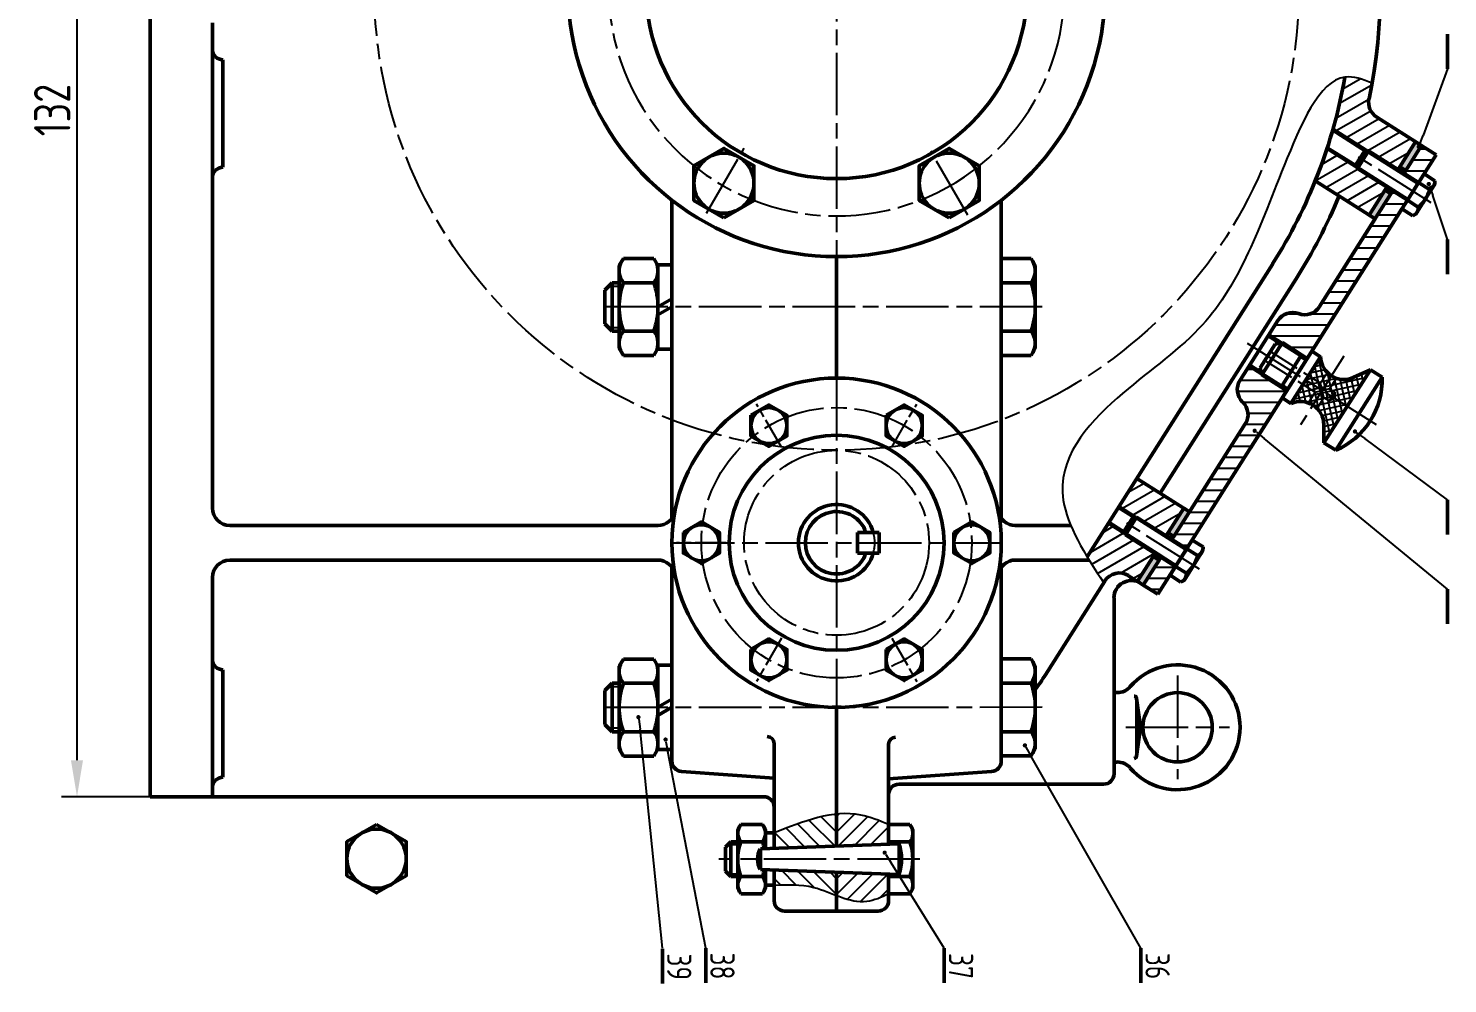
# Model space of a CAD drawing. Header units: millimetres. Extents: x -2161 to -582, y -4625 to -3434.
# Drawn here: x -1670.2 to -1533.8, y -4623.1 to -4531.2 of the extents above; entities that cross this region are included whole.
import ezdxf

# ---------------------------------------------------------------- set-up
doc = ezdxf.new("R2010")
doc.units = ezdxf.units.MM
doc.header["$LTSCALE"] = 0.5
for name, pattern in [('AM_ISO02W050', [7.5, 6, -1.5]), ('AM_ISO08W050', [18, 12, -1.5, 3, -1.5]), ('AM_ISO08W050x2', [9, 6, -0.75, 1.5, -0.75])]:
    doc.linetypes.add(name, pattern=pattern)
for name, color, linetype, lineweight in [('AM_0', 7, 'Continuous', 50), ('AM_3', 6, 'AM_ISO02W050', 25), ('AM_4', 3, 'Continuous', 25), ('AM_5', 3, 'Continuous', 25), ('AM_7', 4, 'AM_ISO08W050', 25), ('manh', 3, 'Continuous', 25)]:
    doc.layers.add(name, color=color, linetype=linetype, lineweight=lineweight)
doc.styles.get("Standard").update_dxf_attribs({"font": 'tcvn+7284-2003i.ttf', "width": 0.8, "height": 3.5})
doc.styles.add('TCVN', font='tcvn+7284-2003i.ttf', dxfattribs={"width": 0.8, "height": 3.5})
doc.dimstyles.new('MyTemplate$0', dxfattribs={"dimtxt": 3.5, "dimasz": 3.5, "dimexe": 1.5, "dimexo": 0, "dimtad": 1, "dimtoh": 1, "dimdec": 0, "dimzin": 0, "dimtxsty": 'TCVN', "dimcen": 0, "dimclrd": 3, "dimclre": 3, "dimclrt": 1, "dimadec": 0, "dimazin": 0, "dimtfac": 1, "dimtdec": 0, "dimtofl": 0, "dimtmove": 0, "dimatfit": 3, "dimfxl": 1, "dimtfill": 1, "dimtolj": 1, "dimtzin": 0, "dimarcsym": 0})
pattern_1 = [(45, (-741.0535, -5788.1035), (-0.7483547, 0.7483547), [])]

# ---------------------------------------------------------------- blocks, each defined once
blk = doc.blocks.new('Vitnapcuatham')
at = {"layer": 'AM_0'}
for p, q in [((-7791.14, -2452.22), (-7793.11, -2455.34)), ((-7793.11, -2455.34), (-7788.04, -2458.55)), ((-7791.14, -2452.22), (-7790.11, -2452.27)), ((-7788.61, -2453.83), (-7790.58, -2456.94)), ((-7785.8, -2455), (-7790.11, -2452.27)), ((-7785.8, -2455), (-7781.48, -2457.73)), ((-7790.58, -2456.94), (-7799.72, -2471.39)), ((-7790.58, -2456.94), (-7785.51, -2460.15)), ((-7785.51, -2460.15), (-7790.58, -2456.94)), ((-7782.97, -2461.76), (-7788.04, -2458.55)), ((-7783.54, -2457.04), (-7785.51, -2460.15)), ((-7781, -2458.64), (-7782.97, -2461.76)), ((-7781, -2458.64), (-7781.48, -2457.73)), ((-7794.65, -2474.6), (-7785.51, -2460.15)), ((-7799.72, -2471.39), (-7799.44, -2472.63)), ((-7799.72, -2471.39), (-7794.65, -2474.6)), ((-7799.44, -2472.63), (-7795.9, -2474.88)), ((-7794.65, -2474.6), (-7795.9, -2474.88))]:
    blk.add_line(p, q, dxfattribs=at)
for centre, radius, start, end in [((-7790.84, -2454.61), 2.37, 19.1649, 87.6632), ((-7790.61, -2462.6), 9, 57.6632, 77.1344), ((-7790.61, -2462.6), 9, 38.1919, 57.6632), ((-7783.28, -2459.39), 2.37, 27.6632, 96.1614)]:
    blk.add_arc(centre, radius, start, end, dxfattribs=at)
at = {"layer": 'AM_4'}
for p, q in [((-7790.2, -2457.18), (-7799.58, -2472.01)), ((-7792.87, -2461.41), (-7799.58, -2472.01)), ((-7795.27, -2474.74), (-7785.89, -2459.91)), ((-7788.56, -2464.14), (-7795.27, -2474.74)), ((-7799.72, -2471.39), (-7802.88, -2476.38)), ((-7794.65, -2474.6), (-7797.81, -2479.59))]:
    blk.add_line(p, q, dxfattribs=at)
blk = doc.blocks.new('*D34')
at = {"color": 3, "lineweight": -2, "transparency": 16777216}
for p, q in [((-1657.71, -4473.08), (-1667.01, -4473.08)), ((-1665.51, -4476.58), (-1665.51, -4601.6)), ((-1658.49, -4605.1), (-1667.01, -4605.1))]:
    blk.add_line(p, q, dxfattribs=at)
at = {"color": 3, "transparency": 16777216}
for points in [[(-1666.09, -4476.58), (-1664.93, -4476.58), (-1665.51, -4473.08)], [(-1666.09, -4601.6), (-1664.93, -4601.6), (-1665.51, -4605.1)]]:
    blk.add_solid(points, dxfattribs=at)
at = {"layer": 'Defpoints', "color": 0, "transparency": 16777216}
for p in [(-1657.71, -4473.08), (-1665.51, -4605.1), (-1658.49, -4605.1)]:
    blk.add_point(p, dxfattribs=at)
at = {"color": 1, "transparency": 16777216, "insert": (-1667.89, -4539.09), "char_height": 3.5, "attachment_point": 5, "rotation": 90, "style": 'TCVN', "bg_fill": 3, "box_fill_scale": 1.1, "bg_fill_color": 256, "bg_fill_true_color": 13158600, "bg_fill_transparency": 0}
blk.add_mtext('\\A1;132', dxfattribs=at)

msp = doc.modelspace()

# ---------------------------------------------------------------- hatches: boundary and pattern name
at = {"layer": 'AM_0'}
h = msp.add_hatch(color=4, dxfattribs=at)
h.dxf.hatch_style = 1
h.paths.add_polyline_path([(-1538.34, -4544.54), (-1537.78, -4544.9), (-1536.26, -4542.5), (-1536.83, -4542.15)])
h.paths.add_polyline_path([(-1536.57, -4542.67), (-1536.52, -4542.62), (-1536.57, -4542.57, -2.414214)], flags=16)
h = msp.add_hatch(color=4, dxfattribs=at)
h.dxf.hatch_style = 1
h.paths.add_polyline_path([(-1539.77, -4546.79), (-1541.28, -4549.19), (-1540.72, -4549.54), (-1539.2, -4547.15)])
h = msp.add_hatch(color=4, dxfattribs=at)
h.dxf.hatch_style = 1
h.paths.add_polyline_path([(-1558.55, -4577.71), (-1559.11, -4577.35), (-1560.63, -4579.74), (-1560.07, -4580.1)])
h = msp.add_hatch(color=4, dxfattribs=at)
h.dxf.hatch_style = 1
h.paths.add_polyline_path([(-1562.05, -4582), (-1563.57, -4584.39), (-1563.01, -4584.75), (-1561.49, -4582.35)])
at = {"layer": 'AM_4'}
h = msp.add_hatch(dxfattribs=at)
h.set_pattern_fill('ANSI31', color=256, scale=0.333333, angle=-45)
h.set_pattern_definition([(360, (-741.0535, -7211.937), (2e-16, 1.05833333), [])])
h.paths.add_polyline_path([(-1538.15, -4548.6), (-1537.62, -4547.76), (-1539.03, -4546.87), (-1539.1, -4546.98), (-1539.2, -4547.15), (-1546.07, -4557.99, -0.356394), (-1548.07, -4558.66, 0.356394), (-1550.07, -4559.33), (-1550.91, -4560.65), (-1547.25, -4562.97)])
h.paths.add_polyline_path([(-1536.55, -4546.07), (-1536.01, -4545.22), (-1534.85, -4543.39), (-1536.26, -4542.5), (-1537.78, -4544.9), (-1537.96, -4545.18)])
h.paths.add_polyline_path([(-1549.21, -4566.07), (-1549.75, -4565.72), (-1552.87, -4563.75), (-1553.71, -4565.07, 0.356394), (-1553.45, -4567.16, -0.356394), (-1553.2, -4569.26), (-1558.55, -4577.71), (-1560.07, -4580.1), (-1560.24, -4580.38), (-1558.84, -4581.27), (-1558.3, -4580.43)])
h.paths.add_polyline_path([(-1552.3, -4569.84, -1), (-1552.3, -4569.99, -1)], flags=16)
h.paths.add_polyline_path([(-1559.91, -4582.96), (-1561.31, -4582.07), (-1561.38, -4582.18), (-1561.49, -4582.35), (-1563.01, -4584.75), (-1561.6, -4585.64)])
h = msp.add_hatch(dxfattribs=at)
h.set_pattern_fill('ANSI37', color=256, scale=0.166667, angle=-122.3368)
h.set_pattern_definition([(282.663152, (-1840.62036, -2559.6205), (0.51629507, 0.11600327), []), (12.663152, (-1840.62036, -2559.6205), (-0.11600327, 0.51629507), [])])
h.paths.add_polyline_path([(-1545.66, -4569.32), (-1545.64, -4571.09), (-1541.18, -4564.05), (-1542.78, -4564.78, -0.539915), (-1545.96, -4562.8), (-1548.81, -4567.3, -0.539915)])
at = {"layer": 'AM_5'}
h = msp.add_hatch(color=256, dxfattribs=at)
edge = h.paths.add_edge_path(flags=0)
edge.add_arc((-1536.52, -4542.62), 0.208, -90, 270)
h = msp.add_hatch(color=256, dxfattribs=at)
edge = h.paths.add_edge_path(flags=0)
edge.add_arc((-1535.56, -4546.2), 0.208, -90, 270)
h = msp.add_hatch(color=256, dxfattribs=at)
edge = h.paths.add_edge_path(flags=0)
edge.add_arc((-1552.3, -4569.92), 0.208, -90, 270)
h = msp.add_hatch(color=256, dxfattribs=at)
edge = h.paths.add_edge_path(flags=0)
edge.add_arc((-1542.66, -4569.99), 0.208, -90, 270)
h = msp.add_hatch(color=256, dxfattribs=at)
edge = h.paths.add_edge_path(flags=0)
edge.add_arc((-1611.54, -4597.46), 0.208, -90, 270)
h = msp.add_hatch(color=256, dxfattribs=at)
edge = h.paths.add_edge_path(flags=0)
edge.add_arc((-1608.93, -4599.61), 0.208, -90, 270)
h = msp.add_hatch(color=256, dxfattribs=at)
edge = h.paths.add_edge_path(flags=0)
edge.add_arc((-1574.39, -4600.17), 0.208, -90, 270)
h = msp.add_hatch(color=256, dxfattribs=at)
edge = h.paths.add_edge_path(flags=0)
edge.add_arc((-1587.87, -4610.48), 0.208, -90, 270)
at = {"layer": 'AM_7'}
h = msp.add_hatch(dxfattribs=at)
h.set_pattern_fill('ANSI31', color=256, scale=0.333333, angle=-15)
h.set_pattern_definition([(30, (-741.0535, -5788.1035), (-0.5291667, 0.91654355), [])])
edge = h.paths.add_edge_path()
edge.add_line((-1538.52, -4544.82), (-1536.83, -4542.15))
edge.add_line((-1536.83, -4542.15), (-1540.57, -4539.77))
edge.add_arc((-1539.68, -4538.36), 1.67, 168.2213, 237.6632, ccw=False)
edge.add_arc((-1592.49, -4527.35), 52.28, -11.7787, -10.0683)
edge.add_spline(control_points=[(-1541.02, -4536.49), (-1541.91, -4536.15), (-1542.8, -4535.81), (-1543.62, -4535.92)], knot_values=[1.169111, 1.169111, 1.169111, 1.169111, 11.503437, 11.503437, 11.503437, 11.503437], degree=3, periodic=0)
edge.add_arc((-1592.49, -4527.35), 49.61, -15.8136, -9.9391, ccw=False)
edge.add_line((-1544.76, -4540.87), (-1538.52, -4544.82))
h.paths.add_polyline_path([(-1541.28, -4549.19), (-1539.59, -4546.51), (-1542.43, -4544.71), (-1545.36, -4542.86, -0.016334), (-1546.48, -4545.9)])
h.paths.add_polyline_path([(-1560.81, -4580.03), (-1559.11, -4577.35), (-1563.62, -4574.5), (-1565.31, -4577.17), (-1563.65, -4578.23)])
h = msp.add_hatch(dxfattribs=at)
h.set_pattern_fill('ANSI31', color=256, scale=0.333333, angle=-90)
h.set_pattern_definition([(315, (-1592.4902, -4607.0081), (0.74835, 0.74835), [])])
edge = h.paths.add_edge_path()
edge.add_spline(control_points=[(-1592.49, -4606.77), (-1594.46, -4606.97), (-1596.48, -4607.78), (-1598.49, -4608.59)], knot_values=[15.704348, 15.704348, 15.704348, 15.704348, 33.973081, 33.973081, 33.973081, 33.973081], degree=3, periodic=0)
edge.add_line((-1598.49, -4608.59), (-1598.49, -4610.06))
edge.add_line((-1598.49, -4610.06), (-1592.49, -4609.85))
edge.add_line((-1592.49, -4609.85), (-1592.49, -4606.77))
h = msp.add_hatch(dxfattribs=at)
h.set_pattern_fill('ANSI31', color=256, scale=0.333333)
h.set_pattern_definition(pattern_1)
edge = h.paths.add_edge_path()
edge.add_line((-1587.49, -4609.67), (-1587.49, -4607.77))
edge.add_spline(control_points=[(-1587.49, -4607.77), (-1588.37, -4607.41), (-1590.02, -4606.73), (-1591.71, -4606.69), (-1592.49, -4606.77)], knot_values=[0, 0, 0, 0, 8.44134, 15.704348, 15.704348, 15.704348, 15.704348], degree=3, periodic=0)
edge.add_line((-1592.49, -4606.77), (-1592.49, -4609.85))
edge.add_line((-1592.49, -4609.85), (-1587.49, -4609.67))
h = msp.add_hatch(dxfattribs=at)
h.set_pattern_fill('ANSI31', color=256, scale=0.333333, angle=-90)
h.set_pattern_definition([(315, (-1592.4902, -4612.996), (0.74835, 0.74835), [])])
edge = h.paths.add_edge_path()
edge.add_line((-1598.49, -4612.15), (-1598.49, -4613.63))
edge.add_spline(control_points=[(-1598.49, -4613.63), (-1597.22, -4613.58), (-1595.19, -4613.51), (-1593.22, -4614.34), (-1592.49, -4614.62)], knot_values=[15.779452, 15.779452, 15.779452, 15.779452, 27.205418, 33.941173, 33.941173, 33.941173, 33.941173], degree=3, periodic=0)
edge.add_line((-1592.49, -4614.62), (-1592.49, -4612.36))
edge.add_line((-1592.49, -4612.36), (-1598.49, -4612.15))
h = msp.add_hatch(dxfattribs=at)
h.set_pattern_fill('ANSI31', color=256, scale=0.333333)
h.set_pattern_definition(pattern_1)
edge = h.paths.add_edge_path()
edge.add_spline(control_points=[(-1592.49, -4614.62), (-1591.51, -4615), (-1589.83, -4615.55), (-1588.19, -4614.77), (-1587.49, -4614.44)], knot_values=[0, 0, 0, 0, 9.086771, 15.779452, 15.779452, 15.779452, 15.779452], degree=3, periodic=0)
edge.add_line((-1587.49, -4614.44), (-1587.49, -4612.53))
edge.add_line((-1587.49, -4612.53), (-1592.49, -4612.36))
edge.add_line((-1592.49, -4612.36), (-1592.49, -4614.62))

# ---------------------------------------------------------------- linework, layer by layer
for p, q in [((-1551.76, -4563.86), (-1550.33, -4561.61)), ((-1544.91, -4564.64), (-1544.8, -4564.71)), ((-1549.65, -4566.77), (-1548.81, -4567.3)), ((-1546.7, -4567.46), (-1546.58, -4567.53)), ((-1563.27, -4584.58), (-1563.01, -4584.75)), ((-1601.99, -4609.3), (-1601.99, -4612.94))]:
    msp.add_line(p, q)
at = {"linetype": 'Continuous'}
msp.add_line((-1608.33, -4562.88), (-1608.32, -4562.87), dxfattribs=at)
at = {"lineweight": 50}
msp.add_line((-1546.8, -4562.26), (-1549.65, -4566.77), dxfattribs=at)
for p in [(-1608.33, -4556.35), (-1608.32, -4594.85)]:
    msp.add_point(p)
at = {"layer": 'AM_0'}
for p, q in [((-1658.49, -4605.1), (-1658.49, -4473.74)), ((-1533.75, -4535.12), (-1533.75, -4531.79)), ((-1541.57, -4543.07), (-1544.8, -4541.02)), ((-1542.48, -4544.5), (-1545.32, -4542.71)), ((-1541.78, -4543.11), (-1541.36, -4543.02)), ((-1536.01, -4545.22), (-1552.7, -4571.59)), ((-1536.55, -4546.07), (-1537.62, -4547.76)), ((-1537.62, -4547.76), (-1536.55, -4546.07)), ((-1608.32, -4547.77), (-1608.32, -4578.34)), ((-1576.66, -4547.77), (-1576.66, -4578.34)), ((-1538.15, -4548.6), (-1552.7, -4571.59)), ((-1541.28, -4549.19), (-1540.72, -4549.54)), ((-1533.75, -4554.87), (-1533.75, -4551.54)), ((-1612.99, -4553.35), (-1613.39, -4554.05)), ((-1610.06, -4553.35), (-1612.99, -4553.35)), ((-1612.31, -4553.35), (-1610.06, -4553.35)), ((-1610.06, -4553.35), (-1609.66, -4554.05)), ((-1592.49, -4564.85), (-1592.49, -4553.19)), ((-1573.79, -4553.35), (-1576.66, -4553.35)), ((-1576.66, -4553.35), (-1576.66, -4558.02)), ((-1573.79, -4553.35), (-1573.39, -4554.05)), ((-1613.39, -4554.05), (-1613.39, -4561.99)), ((-1608.32, -4554.02), (-1608.32, -4564.02)), ((-1576.66, -4561.35), (-1576.66, -4554.69)), ((-1573.39, -4558.02), (-1573.39, -4554.05)), ((-1614.06, -4555.69), (-1614.76, -4556.39)), ((-1614.76, -4556.39), (-1614.76, -4559.65)), ((-1613.39, -4555.69), (-1614.06, -4555.69)), ((-1614.06, -4555.69), (-1614.06, -4560.35)), ((-1610.06, -4555.69), (-1612.99, -4555.69)), ((-1612.99, -4555.69), (-1610.06, -4555.69)), ((-1608.32, -4555.45), (-1608.33, -4555.45)), ((-1573.79, -4555.69), (-1576.66, -4555.69)), ((-1576.66, -4560.35), (-1576.66, -4555.69)), ((-1608.33, -4558.02), (-1608.32, -4558.02)), ((-1576.66, -4562.69), (-1576.66, -4558.02)), ((-1573.39, -4558.02), (-1573.39, -4561.99)), ((-1614.06, -4560.35), (-1614.76, -4559.65)), ((-1614.06, -4560.35), (-1613.39, -4560.35)), ((-1612.99, -4560.35), (-1610.06, -4560.35)), ((-1612.99, -4560.35), (-1610.06, -4560.35)), ((-1608.32, -4560.59), (-1608.33, -4560.59)), ((-1573.79, -4560.35), (-1576.66, -4560.35)), ((-1612.99, -4562.69), (-1613.39, -4561.99)), ((-1610.06, -4562.69), (-1609.66, -4561.99)), ((-1573.79, -4562.69), (-1573.39, -4561.99)), ((-1612.99, -4562.69), (-1610.06, -4562.69)), ((-1573.79, -4562.69), (-1576.66, -4562.69)), ((-1547.25, -4562.97), (-1547.79, -4562.62)), ((-1545.64, -4571.09), (-1541.18, -4564.05)), ((-1540.05, -4564.76), (-1544.51, -4571.8)), ((-1542.78, -4564.78), (-1541.18, -4564.05)), ((-1541.18, -4564.05), (-1540.05, -4564.76)), ((-1549.21, -4566.07), (-1549.75, -4565.72)), ((-1553.2, -4569.26), (-1560.07, -4580.1)), ((-1545.64, -4571.09), (-1545.66, -4569.32)), ((-1544.51, -4571.8), (-1545.64, -4571.09)), ((-1533.75, -4579.88), (-1533.75, -4576.55)), ((-1563.86, -4578.27), (-1565.39, -4577.3)), ((-1559.11, -4577.35), (-1560.81, -4580.03)), ((-1559.11, -4577.35), (-1558.55, -4577.71)), ((-1609.67, -4579.02), (-1650.82, -4579.02)), ((-1590.49, -4579.69), (-1590.49, -4581.69)), ((-1588.39, -4579.69), (-1588.39, -4581.69)), ((-1575.31, -4579.02), (-1569.98, -4579.02)), ((-1564.77, -4579.71), (-1566.3, -4578.74)), ((-1560.07, -4580.1), (-1560.63, -4579.74)), ((-1609.67, -4582.35), (-1650.82, -4582.35)), ((-1575.31, -4582.35), (-1568.22, -4582.35)), ((-1561.88, -4581.72), (-1563.57, -4584.39)), ((-1561.49, -4582.35), (-1563.01, -4584.75)), ((-1561.49, -4582.35), (-1562.05, -4582)), ((-1608.32, -4583.04), (-1608.32, -4601.69)), ((-1576.66, -4583.04), (-1576.66, -4601.69)), ((-1652.49, -4605.1), (-1652.49, -4584.02)), ((-1572.42, -4593.39), (-1566.72, -4584.37)), ((-1563.01, -4584.75), (-1563.57, -4584.39)), ((-1563.01, -4584.75), (-1561.6, -4585.64)), ((-1533.75, -4588.48), (-1533.75, -4585.15)), ((-1565.82, -4602.9), (-1565.82, -4585.99)), ((-1612.99, -4591.87), (-1613.39, -4592.56)), ((-1610.06, -4591.87), (-1612.99, -4591.87)), ((-1612.31, -4591.87), (-1610.06, -4591.87)), ((-1610.06, -4591.87), (-1609.66, -4592.56)), ((-1608.32, -4591.51), (-1608.32, -4601.51)), ((-1573.79, -4591.85), (-1576.66, -4591.85)), ((-1576.66, -4591.85), (-1576.66, -4596.51)), ((-1573.79, -4591.85), (-1573.39, -4592.54)), ((-1613.39, -4592.56), (-1613.39, -4600.51)), ((-1608.32, -4600.01), (-1608.32, -4593.01)), ((-1576.66, -4599.85), (-1576.66, -4593.18)), ((-1573.39, -4596.51), (-1573.39, -4592.54)), ((-1614.06, -4594.2), (-1614.76, -4594.9)), ((-1614.76, -4594.9), (-1614.76, -4598.17)), ((-1613.39, -4594.2), (-1614.06, -4594.2)), ((-1614.06, -4594.2), (-1614.06, -4598.87)), ((-1610.06, -4594.2), (-1612.99, -4594.2)), ((-1612.99, -4594.2), (-1610.06, -4594.2)), ((-1608.32, -4593.95), (-1608.32, -4593.95)), ((-1573.79, -4594.18), (-1576.66, -4594.18)), ((-1576.66, -4598.85), (-1576.66, -4594.18)), ((-1565.82, -4596.43), (-1565.82, -4595.1)), ((-1565.82, -4595.1), (-1565.52, -4595.1)), ((-1563.29, -4598.43), (-1563.65, -4595.67)), ((-1563.62, -4595.89), (-1563.62, -4600.97)), ((-1608.32, -4596.51), (-1608.32, -4596.51)), ((-1592.93, -4596.51), (-1592.05, -4596.51)), ((-1592.49, -4609.85), (-1592.49, -4596.51)), ((-1576.66, -4601.18), (-1576.66, -4596.51)), ((-1573.39, -4596.51), (-1573.39, -4600.49)), ((-1565.82, -4600.6), (-1565.82, -4596.27)), ((-1565.82, -4598.43), (-1565.82, -4596.43)), ((-1614.06, -4598.87), (-1614.76, -4598.17)), ((-1613.39, -4598.87), (-1614.06, -4598.87)), ((-1612.99, -4598.87), (-1610.06, -4598.87)), ((-1610.06, -4598.87), (-1612.99, -4598.87)), ((-1573.79, -4598.85), (-1576.66, -4598.85)), ((-1565.82, -4598.43), (-1565.82, -4600.43)), ((-1563.29, -4598.43), (-1563.65, -4601.19)), ((-1598.49, -4603.31), (-1598.49, -4599.98)), ((-1587.49, -4603.38), (-1587.49, -4600.05)), ((-1612.99, -4601.2), (-1613.39, -4600.51)), ((-1612.99, -4601.2), (-1610.06, -4601.2)), ((-1610.06, -4601.2), (-1609.66, -4600.51)), ((-1573.79, -4601.18), (-1576.66, -4601.18)), ((-1573.79, -4601.18), (-1573.39, -4600.49)), ((-1565.82, -4600.43), (-1565.82, -4601.77)), ((-1598.49, -4603.31), (-1607.39, -4602.68)), ((-1587.49, -4603.38), (-1577.59, -4602.68)), ((-1565.82, -4601.77), (-1565.52, -4601.77)), ((-1598.49, -4610.06), (-1598.49, -4603.31)), ((-1587.49, -4609.67), (-1587.49, -4603.38)), ((-1586.49, -4603.9), (-1566.82, -4603.9)), ((-1658.49, -4605.1), (-1599.49, -4605.1)), ((-1601.99, -4608.26), (-1601.7, -4607.77)), ((-1601.99, -4613.94), (-1601.99, -4608.26)), ((-1601.7, -4607.77), (-1599.61, -4607.77)), ((-1599.32, -4608.26), (-1599.61, -4607.77)), ((-1599.32, -4608.26), (-1599.61, -4607.77)), ((-1587.49, -4609.67), (-1587.49, -4607.77)), ((-1587.49, -4607.77), (-1585.44, -4607.77)), ((-1585.44, -4607.77), (-1585.16, -4608.26)), ((-1585.16, -4608.26), (-1585.16, -4613.94)), ((-1602.66, -4609.44), (-1603.16, -4609.94)), ((-1601.99, -4609.44), (-1602.66, -4609.44)), ((-1602.66, -4609.44), (-1602.66, -4609.44)), ((-1602.66, -4609.44), (-1602.66, -4612.77)), ((-1599.61, -4609.44), (-1601.7, -4609.44)), ((-1599.61, -4609.44), (-1601.7, -4609.44)), ((-1599.61, -4609.44), (-1601.7, -4609.44)), ((-1599.82, -4610.1), (-1586.49, -4609.64)), ((-1585.44, -4609.44), (-1587.49, -4609.44)), ((-1586.49, -4609.64), (-1586.49, -4612.57)), ((-1603.16, -4609.94), (-1603.16, -4612.27)), ((-1599.82, -4610.1), (-1599.82, -4612.1)), ((-1602.66, -4612.77), (-1603.16, -4612.27)), ((-1599.82, -4612.1), (-1586.49, -4612.57)), ((-1598.49, -4615.1), (-1598.49, -4612.15)), ((-1592.49, -4616.1), (-1592.49, -4612.36)), ((-1587.49, -4615.1), (-1587.49, -4612.53)), ((-1587.49, -4614.44), (-1587.49, -4612.53)), ((-1602.66, -4612.77), (-1601.99, -4612.77)), ((-1602.66, -4612.77), (-1601.99, -4612.77)), ((-1601.99, -4613.94), (-1601.7, -4614.44)), ((-1601.7, -4612.77), (-1599.61, -4612.77)), ((-1601.7, -4612.77), (-1599.61, -4612.77)), ((-1599.61, -4612.77), (-1601.7, -4612.77)), ((-1599.32, -4613.94), (-1599.61, -4614.44)), ((-1585.44, -4612.77), (-1587.49, -4612.77)), ((-1585.44, -4614.44), (-1585.16, -4613.94)), ((-1599.61, -4614.44), (-1601.7, -4614.44)), ((-1585.44, -4614.44), (-1587.49, -4614.44)), ((-1588.49, -4616.1), (-1597.49, -4616.1)), ((-1609.21, -4619.74), (-1609.21, -4623.07)), ((-1605.06, -4619.66), (-1605.06, -4623)), ((-1582.14, -4619.66), (-1582.14, -4623)), ((-1563.24, -4619.66), (-1563.24, -4623))]:
    msp.add_line(p, q, dxfattribs=at)
at = {"layer": 'AM_0', "lineweight": 50}
for p, q in [((-1652.49, -4577.35), (-1652.49, -4530.69)), ((-1651.49, -4544.59), (-1651.49, -4534.26)), ((-1540.57, -4539.77), (-1536.26, -4542.5)), ((-1541.36, -4543.02), (-1542.43, -4544.71)), ((-1536.55, -4546.07), (-1541.36, -4543.02)), ((-1536.83, -4542.15), (-1538.52, -4544.82)), ((-1536.26, -4542.5), (-1537.78, -4544.9)), ((-1534.85, -4543.39), (-1536.83, -4542.15)), ((-1561.6, -4585.64), (-1534.85, -4543.39)), ((-1541.78, -4543.11), (-1542.53, -4544.3)), ((-1542.43, -4544.71), (-1542.53, -4544.3)), ((-1542.43, -4544.71), (-1537.62, -4547.76)), ((-1537.78, -4544.9), (-1538.34, -4544.54)), ((-1537.78, -4544.9), (-1537.96, -4545.18)), ((-1537.96, -4545.18), (-1537.88, -4545.06)), ((-1534.98, -4545.88), (-1536.01, -4545.22)), ((-1540.72, -4549.54), (-1546.48, -4545.9)), ((-1539.2, -4547.15), (-1546.07, -4557.99)), ((-1539.59, -4546.51), (-1541.28, -4549.19)), ((-1539.2, -4547.15), (-1539.77, -4546.79)), ((-1539.03, -4546.87), (-1539.2, -4547.15)), ((-1539.1, -4546.98), (-1539.03, -4546.87)), ((-1535.51, -4546.73), (-1536.55, -4546.07)), ((-1535.9, -4547.66), (-1534.99, -4546.22)), ((-1534.98, -4545.88), (-1534.99, -4546.22)), ((-1536.58, -4548.42), (-1537.62, -4547.76)), ((-1535.9, -4547.66), (-1536.81, -4549.1)), ((-1546.07, -4557.99), (-1540.72, -4549.54)), ((-1537.11, -4549.26), (-1538.15, -4548.6)), ((-1537.11, -4549.26), (-1536.81, -4549.1)), ((-1609.66, -4553.97), (-1608.32, -4553.97)), ((-1568.4, -4582.05), (-1550.57, -4553.89)), ((-1609.66, -4554.05), (-1609.66, -4561.99)), ((-1561.37, -4575.92), (-1548.32, -4555.32)), ((-1609.66, -4558.02), (-1608.32, -4557.25)), ((-1608.32, -4558.02), (-1609.66, -4558.79)), ((-1551, -4560.79), (-1550.07, -4559.33)), ((-1551, -4560.79), (-1553.71, -4565.07)), ((-1551, -4560.79), (-1549.73, -4561.59)), ((-1609.66, -4562.07), (-1608.32, -4562.07)), ((-1550.33, -4561.61), (-1551.76, -4563.86)), ((-1549.64, -4561.45), (-1551.6, -4564.55)), ((-1550.33, -4561.61), (-1549.64, -4561.45)), ((-1549.64, -4561.45), (-1547.79, -4562.62)), ((-1547.79, -4562.62), (-1549.75, -4565.72)), ((-1545.96, -4562.8), (-1548.81, -4567.3)), ((-1547.88, -4562.77), (-1547.34, -4563.11)), ((-1546.8, -4562.26), (-1545.96, -4562.8)), ((-1552.78, -4563.61), (-1551.51, -4564.41)), ((-1551.6, -4564.55), (-1551.76, -4563.86)), ((-1551.6, -4564.55), (-1549.75, -4565.72)), ((-1549.66, -4565.58), (-1549.12, -4565.92)), ((-1549.65, -4566.77), (-1548.81, -4567.3)), ((-1553.2, -4569.26), (-1558.55, -4577.71)), ((-1558.55, -4577.71), (-1563.62, -4574.5)), ((-1590.49, -4579.69), (-1588.39, -4579.69)), ((-1560.07, -4580.1), (-1560.24, -4580.38)), ((-1560.24, -4580.38), (-1560.17, -4580.27)), ((-1590.49, -4581.69), (-1588.39, -4581.69)), ((-1561.31, -4582.07), (-1561.49, -4582.35)), ((-1561.6, -4585.64), (-1564.42, -4583.86)), ((-1651.49, -4603.23), (-1651.49, -4592.9)), ((-1609.66, -4600.56), (-1609.66, -4592.46)), ((-1609.66, -4592.46), (-1608.32, -4592.46)), ((-1609.66, -4596.51), (-1608.32, -4595.74)), ((-1608.32, -4596.51), (-1609.66, -4597.28)), ((-1609.66, -4600.56), (-1608.32, -4600.56)), ((-1599.32, -4608.26), (-1599.32, -4608.59)), ((-1599.32, -4610.09), (-1599.32, -4608.59)), ((-1599.32, -4608.59), (-1598.49, -4608.59)), ((-1599.32, -4613.62), (-1599.32, -4612.12)), ((-1599.32, -4613.62), (-1598.49, -4613.62)), ((-1599.32, -4613.94), (-1599.32, -4613.62))]:
    msp.add_line(p, q, dxfattribs=at)
at = {"layer": 'AM_0', "lineweight": 25}
for p, q in [((-1609.66, -4562.07), (-1609.66, -4553.97)), ((-1608.32, -4553.97), (-1608.32, -4562.07)), ((-1561.38, -4582.18), (-1561.31, -4582.07)), ((-1609.66, -4600.51), (-1609.66, -4592.56)), ((-1608.32, -4592.46), (-1608.32, -4600.56)), ((-1598.49, -4608.59), (-1598.49, -4610.06)), ((-1598.49, -4612.15), (-1598.49, -4613.62))]:
    msp.add_line(p, q, dxfattribs=at)
at = {"layer": 'AM_0'}
for points in [[(-1603.32, -4549.45), (-1600.44, -4547.78), (-1600.44, -4544.45), (-1603.32, -4542.78), (-1606.21, -4544.45), (-1606.21, -4547.78)], [(-1581.66, -4549.45), (-1578.77, -4547.78), (-1578.77, -4544.45), (-1581.66, -4542.78), (-1584.54, -4544.45), (-1584.54, -4547.78)], [(-1600.72, -4568.43), (-1600.72, -4570.43), (-1598.99, -4571.43), (-1597.26, -4570.43), (-1597.26, -4568.43), (-1598.99, -4567.43)], [(-1587.72, -4568.43), (-1587.72, -4570.43), (-1585.99, -4571.43), (-1584.26, -4570.43), (-1584.26, -4568.43), (-1585.99, -4567.43)], [(-1607.22, -4579.69), (-1607.22, -4581.69), (-1605.49, -4582.69), (-1603.76, -4581.69), (-1603.76, -4579.69), (-1605.49, -4578.69)], [(-1581.22, -4579.69), (-1581.22, -4581.69), (-1579.49, -4582.69), (-1577.76, -4581.69), (-1577.76, -4579.69), (-1579.49, -4578.69)], [(-1600.72, -4590.94), (-1600.72, -4592.94), (-1598.99, -4593.94), (-1597.26, -4592.94), (-1597.26, -4590.94), (-1598.99, -4589.94)], [(-1587.72, -4590.94), (-1587.72, -4592.94), (-1585.99, -4593.94), (-1584.26, -4592.94), (-1584.26, -4590.94), (-1585.99, -4589.94)], [(-1636.71, -4607.77), (-1639.56, -4609.41), (-1639.56, -4612.7), (-1636.71, -4614.35), (-1633.86, -4612.7), (-1633.86, -4609.41)]]:
    msp.add_lwpolyline(points, close=True, dxfattribs=at)
for centre, radius in [((-1592.49, -4527.35), 18.33), ((-1603.32, -4546.12), 2.89), ((-1581.66, -4546.12), 2.89), ((-1592.49, -4580.69), 15.83), ((-1598.99, -4569.43), 1.73), ((-1585.99, -4569.43), 1.73), ((-1592.49, -4580.69), 10.33), ((-1605.49, -4580.69), 1.73), ((-1579.49, -4580.69), 1.73), ((-1598.99, -4591.94), 1.73), ((-1585.99, -4591.94), 1.73), ((-1559.71, -4598.43), 3.33), ((-1636.71, -4611.06), 2.85)]:
    msp.add_circle(centre, radius, dxfattribs=at)
at = {"layer": 'AM_0', "lineweight": 50}
for centre, radius, start, end in [((-1592.49, -4527.35), 52.28, 348.2213, 83.5338), ((-1592.49, -4527.35), 49.61, 327.6632, 350.0609), ((-1539.68, -4538.36), 1.67, 168.2213, 237.6632), ((-1538.43, -4546.06), 3, 327.6632, 347.1344), ((-1535.77, -4545.98), 0.789, 289.1649, 357.6632), ((-1592.49, -4527.35), 52.28, 327.6632, 337.513), ((-1537.36, -4548.5), 0.789, 297.6632, 6.1614), ((-1538.43, -4546.06), 3, 308.1919, 327.6632), ((-1547.48, -4557.1), 1.67, 249.2001, 327.6632), ((-1548.66, -4560.22), 1.67, 69.2001, 147.6632), ((-1552.3, -4565.96), 1.67, 147.6632, 226.1262), ((-1554.61, -4568.37), 1.67, 327.6632, 46.1262), ((-1592.49, -4580.69), 3.67, 15.8266, 344.1734), ((-1592.49, -4580.69), 3, 19.4712, 340.5288), ((-1616.66, -4596.54), 7, 340.5288, 19.4712)]:
    msp.add_arc(centre, radius, start, end, dxfattribs=at)
at = {"layer": 'AM_0'}
for centre, radius, start, end in [((-1592.49, -4527.35), 25.83, 127.7997, 52.2003), ((-1651.49, -4533.26), 1, 180, 270), ((-1651.49, -4545.59), 1, 90, 180), ((-1611.55, -4554.54), 1.84, 150, 218.4982), ((-1611.5, -4554.54), 1.84, 321.5018, 30), ((-1575.23, -4554.54), 1.84, 321.5018, 30), ((-1606.39, -4558.02), 7, 160.5288, 199.4712), ((-1616.66, -4558.02), 7, 340.5288, 19.4712), ((-1580.39, -4558.02), 7, 0, 19.4712), ((-1580.39, -4558.02), 7, 340.5288, 0), ((-1611.55, -4561.5), 1.84, 141.5018, 210), ((-1611.5, -4561.5), 1.84, 330, 38.4982), ((-1575.23, -4561.5), 1.84, 330, 38.4982), ((-1543.72, -4562.75), 2.24, 181.2463, 294.7074), ((-1547.38, -4565.05), 7.33, 293.0396, 2.2867), ((-1547.89, -4569.35), 2.24, 0.6189, 114.08), ((-1650.82, -4577.35), 1.67, 180, 270), ((-1609.67, -4577.35), 1.67, 270, 349.0194), ((-1592.49, -4580.69), 3, 19.4712, 340.5288), ((-1575.31, -4577.35), 1.67, 190.9806, 270), ((-1650.82, -4584.02), 1.67, 90, 180), ((-1609.67, -4584.02), 1.67, 10.9806, 90), ((-1575.31, -4584.02), 1.67, 90, 169.0194), ((-1565.31, -4585.26), 1.67, 57.6632, 147.6632), ((-1564.16, -4585.99), 1.67, 57.6632, 180), ((-1651.49, -4591.9), 1, 180, 270), ((-1611.55, -4593.06), 1.84, 150, 218.4982), ((-1611.5, -4593.06), 1.84, 321.5018, 30), ((-1575.23, -4593.03), 1.84, 321.5018, 30), ((-1592.49, -4580.69), 23.75, 323.5341, 327.6632), ((-1559.71, -4598.43), 6, 220.7057, 139.2943), ((-1606.39, -4596.54), 7, 160.5288, 199.4712), ((-1580.39, -4596.51), 7, 0, 19.4712), ((-1565.52, -4593.43), 1.67, 270, 319.2943), ((-1563.89, -4595.67), 0.24, 0, 90), ((-1580.39, -4596.51), 7, 340.5288, 0), ((-1611.55, -4600.01), 1.84, 141.5018, 210), ((-1611.5, -4600.01), 1.84, 330, 38.4982), ((-1575.23, -4599.99), 1.84, 330, 38.4982), ((-1599.16, -4599.98), 0.667, 0, 90), ((-1586.82, -4600.05), 0.667, 90, 180), ((-1607.32, -4601.69), 1, 180, 265.9724), ((-1577.66, -4601.69), 1, 274.0276, 0), ((-1563.89, -4601.19), 0.24, 270, 0), ((-1566.82, -4602.9), 1, 270, 0), ((-1565.52, -4603.43), 1.67, 40.7057, 90), ((-1651.49, -4604.23), 1, 90, 180), ((-1586.49, -4604.9), 1, 90, 180), ((-1657.27, -4605.1), 0.000333, 180, 270), ((-1599.49, -4606.1), 1, 0, 90), ((-1600.67, -4608.62), 1.32, 150, 218.4982), ((-1600.64, -4608.62), 1.32, 321.5018, 30), ((-1586.47, -4608.62), 1.32, 321.5018, 30), ((-1596.99, -4611.1), 5, 160.5288, 199.4712), ((-1604.32, -4611.1), 5, 11.6992, 19.4712), ((-1590.61, -4611.1), 4.37, 340.4009, 19.5942), ((-1590.16, -4611.1), 5, 340.5288, 19.4712), ((-1598.08, -4611.1), 2.01, 150.1372, 209.8628), ((-1604.32, -4611.1), 5, 340.5288, 348.3008), ((-1600.67, -4613.59), 1.32, 141.5018, 210), ((-1600.64, -4613.59), 1.32, 330, 38.4982), ((-1586.47, -4613.59), 1.32, 330, 38.4982), ((-1597.49, -4615.1), 1, 180, 270), ((-1588.49, -4615.1), 1, 270, 0)]:
    msp.add_arc(centre, radius, start, end, dxfattribs=at)
at = {"layer": 'AM_3'}
for p, q in [((-1551.31, -4563.16), (-1546.48, -4566.22)), ((-1550.78, -4562.31), (-1545.96, -4565.36)), ((-1545.28, -4564.29), (-1545.96, -4565.36)), ((-1544.44, -4564.82), (-1545.12, -4565.89)), ((-1546.51, -4566.23), (-1547.17, -4567.28)), ((-1545.12, -4565.89), (-1546.51, -4566.23)), ((-1545.65, -4566.74), (-1545.96, -4565.36)), ((-1545.14, -4567.06), (-1544.61, -4566.22)), ((-1545.12, -4565.89), (-1544.61, -4566.22)), ((-1544.61, -4566.22), (-1544.59, -4566.82)), ((-1545.65, -4566.74), (-1546.33, -4567.81)), ((-1545.65, -4566.74), (-1545.14, -4567.06)), ((-1544.59, -4566.82), (-1545.14, -4567.06))]:
    msp.add_line(p, q, dxfattribs=at)
at = {"layer": 'AM_3', "lineweight": 25}
msp.add_arc((-1592.49, -4580.69), 3.67, 344.1734, 15.8266, dxfattribs=at)
at = {"layer": 'AM_4'}
for p, q in [((-1537.96, -4545.18), (-1544.76, -4540.87)), ((-1539.03, -4546.87), (-1545.36, -4542.86)), ((-1538.04, -4545.3), (-1541.57, -4543.07)), ((-1536.63, -4546.2), (-1541.57, -4543.07)), ((-1542.48, -4544.5), (-1537.54, -4547.63)), ((-1613.39, -4556.04), (-1614.41, -4556.04)), ((-1608.32, -4556.04), (-1608.33, -4556.04)), ((-1614.41, -4560), (-1613.39, -4560)), ((-1608.33, -4560), (-1608.32, -4560)), ((-1549.87, -4561.5), (-1547.34, -4563.11)), ((-1551.65, -4564.32), (-1549.12, -4565.92)), ((-1613.39, -4594.55), (-1614.41, -4594.55)), ((-1608.32, -4594.53), (-1608.32, -4594.53)), ((-1613.39, -4598.52), (-1614.41, -4598.52)), ((-1602.91, -4609.69), (-1601.99, -4609.69)), ((-1602.91, -4612.52), (-1601.99, -4612.52))]:
    msp.add_line(p, q, dxfattribs=at)
msp.add_open_spline([(-1541.02, -4536.49), (-1541.91, -4536.15), (-1545.47, -4534.79), (-1551.08, -4548.04), (-1554.92, -4559.12), (-1565.88, -4566.43), (-1573.03, -4574.6), (-1568.67, -4581.76), (-1566.81, -4584.53)], degree=3, knots=[1.169111, 1.169111, 1.169111, 1.169111, 11.503437, 42.44825, 95.670278, 126.424112, 159.768306, 180.216983, 180.216983, 180.216983, 180.216983], dxfattribs=at)
at = {"layer": 'AM_4', "lineweight": 25}
for points in [[(-1587.49, -4607.77), (-1590.16, -4606.87), (-1598.49, -4608.59)], [(-1587.49, -4614.44), (-1589.59, -4615.19), (-1594.69, -4613.85), (-1598.49, -4613.63)]]:
    msp.add_spline(points, degree=3, dxfattribs=at)
at = {"layer": 'AM_5'}
for p, q in [((-1533.75, -4535.12), (-1536.12, -4541.53)), ((-1536.45, -4542.42), (-1536.12, -4541.53)), ((-1535.5, -4546.4), (-1535.19, -4547.3)), ((-1533.75, -4551.54), (-1535.19, -4547.3)), ((-1552.14, -4570.05), (-1551.4, -4570.66)), ((-1542.5, -4570.11), (-1541.72, -4570.68)), ((-1533.75, -4585.15), (-1551.4, -4570.66)), ((-1533.75, -4576.55), (-1541.72, -4570.68)), ((-1611.51, -4597.66), (-1611.38, -4598.61)), ((-1609.22, -4619.66), (-1611.38, -4598.61)), ((-1608.89, -4599.82), (-1608.71, -4600.76)), ((-1574.29, -4600.35), (-1573.81, -4601.18)), ((-1605.06, -4619.66), (-1608.71, -4600.76)), ((-1563.24, -4619.66), (-1573.81, -4601.18)), ((-1587.76, -4610.65), (-1587.25, -4611.47)), ((-1582.14, -4619.66), (-1587.25, -4611.47))]:
    msp.add_line(p, q, dxfattribs=at)
at = {"layer": 'AM_7'}
for p, q in [((-1592.49, -4506.59), (-1592.49, -4553.19)), ((-1604.99, -4549), (-1601.38, -4542.75)), ((-1579.88, -4549.19), (-1583.43, -4543.04)), ((-1535.34, -4548.02), (-1542.72, -4543.35)), ((-1572.72, -4558.02), (-1615.42, -4558.02)), ((-1613.39, -4558.02), (-1613.41, -4558.02)), ((-1553.01, -4561.49), (-1540.62, -4569.33)), ((-1543.72, -4562.75), (-1547.89, -4569.35)), ((-1592.49, -4564.85), (-1592.49, -4596.51)), ((-1557.62, -4583.22), (-1565, -4578.55)), ((-1608.32, -4580.69), (-1576.66, -4580.69)), ((-1559.71, -4593.44), (-1559.71, -4603.43)), ((-1572.72, -4596.51), (-1615.42, -4596.54)), ((-1592.05, -4596.51), (-1592.93, -4596.51)), ((-1564.7, -4598.43), (-1554.71, -4598.43)), ((-1584.49, -4611.1), (-1603.82, -4611.1))]:
    msp.add_line(p, q, dxfattribs=at)
at = {"layer": 'AM_7', "linetype": 'AM_ISO08W050x2'}
for p, q in [((-1597.79, -4571.51), (-1600.19, -4567.35)), ((-1587.19, -4571.51), (-1584.79, -4567.35)), ((-1603.09, -4580.69), (-1607.89, -4580.69)), ((-1597.79, -4589.87), (-1600.19, -4594.02)), ((-1587.19, -4589.87), (-1584.79, -4594.02))]:
    msp.add_line(p, q, dxfattribs=at)
at = {"layer": 'AM_7', "linetype": 'Continuous'}
for p, q in [((-1568.13, -4581.62), (-1564.94, -4579.78)), ((-1566.91, -4579.69), (-1565.95, -4579.14)), ((-1567.97, -4582.75), (-1563.93, -4580.42)), ((-1567.4, -4583.64), (-1562.92, -4581.06)), ((-1565.21, -4583.6), (-1561.91, -4581.7)), ((-1564, -4584.12), (-1563.06, -4583.58)), ((-1566.82, -4584.53), (-1566.81, -4584.53))]:
    msp.add_line(p, q, dxfattribs=at)
at = {"layer": 'AM_7'}
for centre, radius in [((-1592.49, -4527.35), 44.44), ((-1592.49, -4580.69), 13), ((-1592.49, -4580.69), 8.89)]:
    msp.add_circle(centre, radius, dxfattribs=at)
msp.add_arc((-1592.49, -4527.35), 21.92, 103.2655, 81.1504, dxfattribs=at)
at = {"layer": 'manh', "lineweight": 25}
for p, q in [((-1550.91, -4560.65), (-1547.25, -4562.97)), ((-1552.87, -4563.75), (-1549.21, -4566.07))]:
    msp.add_line(p, q, dxfattribs=at)

# ---------------------------------------------------------------- block references
at = {"layer": 'AM_0', "xscale": 0.3333333333333333, "yscale": 0.3333333333333333, "zscale": 0.3333333333333333, "rotation": 270}
msp.add_blockref('Vitnapcuatham', (-739.85, -7178.13), dxfattribs=at)

# ---------------------------------------------------------------- texts
at = {"layer": 'AM_5', "color": 1, "char_height": 2.333, "attachment_point": 8, "rotation": 270}
for s, insert in [('39', (-1608.78, -4621.45)), ('38', (-1604.63, -4621.38)), ('37', (-1581.7, -4621.38)), ('36', (-1562.8, -4621.38))]:
    msp.add_mtext(s, dxfattribs=dict(at, insert=insert))

# ---------------------------------------------------------------- next in the draw order: dimensions: what is measured, and where the dimension line sits
dim = msp.add_linear_dim(base=(-1665.51, -4605.1), p1=(-1657.71, -4473.08), p2=(-1658.49, -4605.1), angle=270, dimstyle='MyTemplate$0', override={"dimtol": 0, "dimlim": 0, "dimtp": 0.1, "dimtm": 0.1, "dimtfac": 0.71, "dimtdec": 4, "dimtolj": 1, "dimtzin": 7})
dim.commit()
dim.dimension.update_dxf_attribs({"geometry": '*D34', "text_midpoint": (-1667.89, -4539.09)})

doc.saveas('drawing.dxf')
